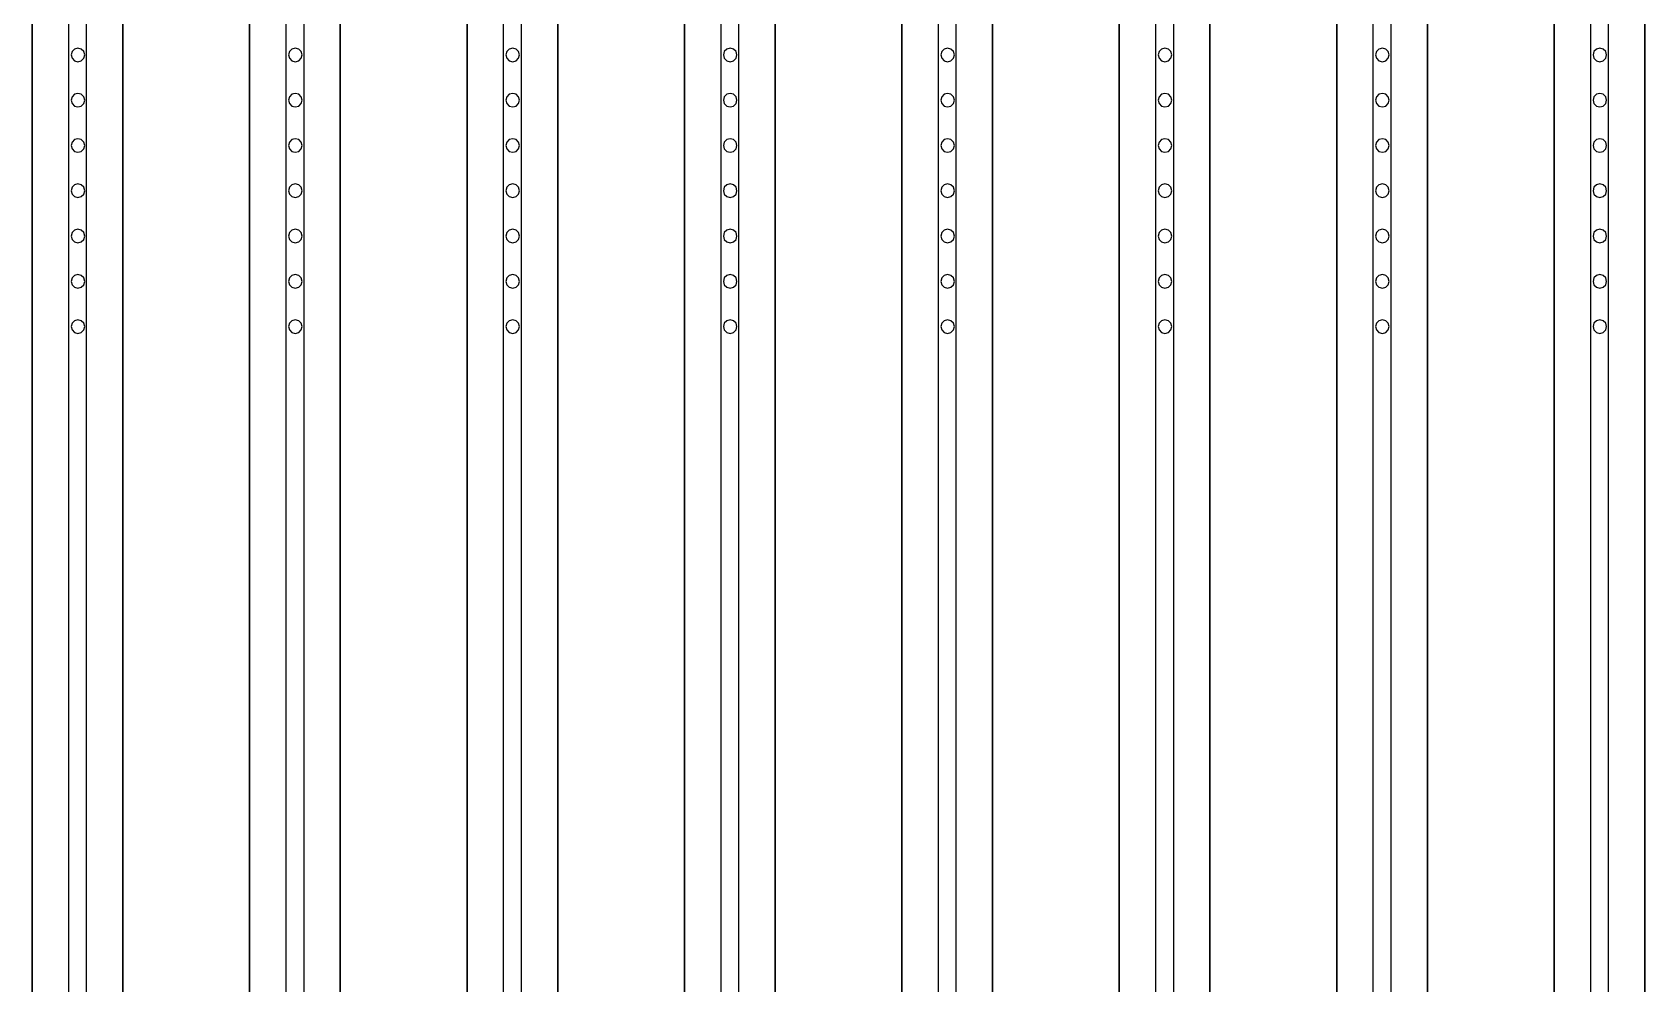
# Model space of a CAD drawing. Header units: metres. Extents: x -1550 to 1550, y -904 to 26100.
# Drawn here: x 396 to 574, y 6033.9 to 6139 of the extents above; entities that cross this region are included whole.
import ezdxf

# ---------------------------------------------------------------- set-up
doc = ezdxf.new("R2010")
doc.units = ezdxf.units.M
for name, color, linetype in [('Metal', 4, 'CONTINUOUS'), ('pattern_ionp', 7, 'CONTINUOUS'), ('Polyimide', 3, 'CONTINUOUS'), ('Polyimide_Negative', 5, 'CONTINUOUS')]:
    doc.layers.add(name, color=color, linetype=linetype)

msp = doc.modelspace()

# ---------------------------------------------------------------- linework, layer by layer
at = {"layer": 'Metal'}
for points in [[(402, 3975.01), (402, 11993.5), (400, 11993.5), (400, 11993.5), (400, 3975.01)], [(426, 4035.01), (426, 11993.5), (424, 11993.5), (424, 11993.5), (424, 4035.01)], [(450, 4095.01), (450, 11993.5), (448, 11993.5), (448, 11993.5), (448, 4095.01)], [(474, 4155.01), (474, 11993.5), (472, 11993.5), (472, 11993.5), (472, 4155.01)], [(498, 4215.01), (498, 11993.5), (496, 11993.5), (496, 11993.5), (496, 4215.01)], [(522, 4275.01), (522, 11993.5), (520, 11993.5), (520, 11993.5), (520, 4275.01)], [(546, 4335.01), (546, 11993.5), (544, 11993.5), (544, 11993.5), (544, 4335.01)], [(570, 4395.01), (570, 11993.5), (568, 11993.5), (568, 11993.5), (568, 4395.01)]]:
    msp.add_lwpolyline(points, dxfattribs=at)
at = {"layer": 'pattern_ionp'}
for points in [[(401.79, 6136.45), (401.69, 6136.83), (401.41, 6137.1), (401.04, 6137.2), (400.66, 6137.1), (400.39, 6136.83), (400.29, 6136.45), (400.39, 6136.08), (400.66, 6135.8), (401.04, 6135.7), (401.41, 6135.8), (401.69, 6136.08), (401.79, 6136.45)], [(425.79, 6136.45), (425.69, 6136.83), (425.41, 6137.1), (425.04, 6137.2), (424.66, 6137.1), (424.39, 6136.83), (424.29, 6136.45), (424.39, 6136.08), (424.66, 6135.8), (425.04, 6135.7), (425.41, 6135.8), (425.69, 6136.08), (425.79, 6136.45)], [(449.79, 6136.45), (449.69, 6136.83), (449.41, 6137.1), (449.04, 6137.2), (448.66, 6137.1), (448.39, 6136.83), (448.29, 6136.45), (448.39, 6136.08), (448.66, 6135.8), (449.04, 6135.7), (449.41, 6135.8), (449.69, 6136.08), (449.79, 6136.45)], [(473.79, 6136.45), (473.69, 6136.83), (473.41, 6137.1), (473.04, 6137.2), (472.66, 6137.1), (472.39, 6136.83), (472.29, 6136.45), (472.39, 6136.08), (472.66, 6135.8), (473.04, 6135.7), (473.41, 6135.8), (473.69, 6136.08), (473.79, 6136.45)], [(497.79, 6136.45), (497.69, 6136.83), (497.41, 6137.1), (497.04, 6137.2), (496.66, 6137.1), (496.39, 6136.83), (496.29, 6136.45), (496.39, 6136.08), (496.66, 6135.8), (497.04, 6135.7), (497.41, 6135.8), (497.69, 6136.08), (497.79, 6136.45)], [(521.79, 6136.45), (521.69, 6136.83), (521.41, 6137.1), (521.04, 6137.2), (520.66, 6137.1), (520.39, 6136.83), (520.29, 6136.45), (520.39, 6136.08), (520.66, 6135.8), (521.04, 6135.7), (521.41, 6135.8), (521.69, 6136.08), (521.79, 6136.45)], [(545.79, 6136.45), (545.69, 6136.83), (545.41, 6137.1), (545.04, 6137.2), (544.66, 6137.1), (544.39, 6136.83), (544.29, 6136.45), (544.39, 6136.08), (544.66, 6135.8), (545.04, 6135.7), (545.41, 6135.8), (545.69, 6136.08), (545.79, 6136.45)], [(569.79, 6136.45), (569.69, 6136.83), (569.41, 6137.1), (569.04, 6137.2), (568.66, 6137.1), (568.39, 6136.83), (568.29, 6136.45), (568.39, 6136.08), (568.66, 6135.8), (569.04, 6135.7), (569.41, 6135.8), (569.69, 6136.08), (569.79, 6136.45)], [(401.79, 6131.45), (401.69, 6131.83), (401.41, 6132.1), (401.04, 6132.2), (400.66, 6132.1), (400.39, 6131.83), (400.29, 6131.45), (400.39, 6131.08), (400.66, 6130.8), (401.04, 6130.7), (401.41, 6130.8), (401.69, 6131.08), (401.79, 6131.45)], [(425.79, 6131.45), (425.69, 6131.83), (425.41, 6132.1), (425.04, 6132.2), (424.66, 6132.1), (424.39, 6131.83), (424.29, 6131.45), (424.39, 6131.08), (424.66, 6130.8), (425.04, 6130.7), (425.41, 6130.8), (425.69, 6131.08), (425.79, 6131.45)], [(449.79, 6131.45), (449.69, 6131.83), (449.41, 6132.1), (449.04, 6132.2), (448.66, 6132.1), (448.39, 6131.83), (448.29, 6131.45), (448.39, 6131.08), (448.66, 6130.8), (449.04, 6130.7), (449.41, 6130.8), (449.69, 6131.08), (449.79, 6131.45)], [(473.79, 6131.45), (473.69, 6131.83), (473.41, 6132.1), (473.04, 6132.2), (472.66, 6132.1), (472.39, 6131.83), (472.29, 6131.45), (472.39, 6131.08), (472.66, 6130.8), (473.04, 6130.7), (473.41, 6130.8), (473.69, 6131.08), (473.79, 6131.45)], [(497.79, 6131.45), (497.69, 6131.83), (497.41, 6132.1), (497.04, 6132.2), (496.66, 6132.1), (496.39, 6131.83), (496.29, 6131.45), (496.39, 6131.08), (496.66, 6130.8), (497.04, 6130.7), (497.41, 6130.8), (497.69, 6131.08), (497.79, 6131.45)], [(521.79, 6131.45), (521.69, 6131.83), (521.41, 6132.1), (521.04, 6132.2), (520.66, 6132.1), (520.39, 6131.83), (520.29, 6131.45), (520.39, 6131.08), (520.66, 6130.8), (521.04, 6130.7), (521.41, 6130.8), (521.69, 6131.08), (521.79, 6131.45)], [(545.79, 6131.45), (545.69, 6131.83), (545.41, 6132.1), (545.04, 6132.2), (544.66, 6132.1), (544.39, 6131.83), (544.29, 6131.45), (544.39, 6131.08), (544.66, 6130.8), (545.04, 6130.7), (545.41, 6130.8), (545.69, 6131.08), (545.79, 6131.45)], [(569.79, 6131.45), (569.69, 6131.83), (569.41, 6132.1), (569.04, 6132.2), (568.66, 6132.1), (568.39, 6131.83), (568.29, 6131.45), (568.39, 6131.08), (568.66, 6130.8), (569.04, 6130.7), (569.41, 6130.8), (569.69, 6131.08), (569.79, 6131.45)], [(401.79, 6126.45), (401.69, 6126.83), (401.41, 6127.1), (401.04, 6127.2), (400.66, 6127.1), (400.39, 6126.83), (400.29, 6126.45), (400.39, 6126.08), (400.66, 6125.8), (401.04, 6125.7), (401.41, 6125.8), (401.69, 6126.08), (401.79, 6126.45)], [(425.79, 6126.45), (425.69, 6126.83), (425.41, 6127.1), (425.04, 6127.2), (424.66, 6127.1), (424.39, 6126.83), (424.29, 6126.45), (424.39, 6126.08), (424.66, 6125.8), (425.04, 6125.7), (425.41, 6125.8), (425.69, 6126.08), (425.79, 6126.45)], [(449.79, 6126.45), (449.69, 6126.83), (449.41, 6127.1), (449.04, 6127.2), (448.66, 6127.1), (448.39, 6126.83), (448.29, 6126.45), (448.39, 6126.08), (448.66, 6125.8), (449.04, 6125.7), (449.41, 6125.8), (449.69, 6126.08), (449.79, 6126.45)], [(473.79, 6126.45), (473.69, 6126.83), (473.41, 6127.1), (473.04, 6127.2), (472.66, 6127.1), (472.39, 6126.83), (472.29, 6126.45), (472.39, 6126.08), (472.66, 6125.8), (473.04, 6125.7), (473.41, 6125.8), (473.69, 6126.08), (473.79, 6126.45)], [(497.79, 6126.45), (497.69, 6126.83), (497.41, 6127.1), (497.04, 6127.2), (496.66, 6127.1), (496.39, 6126.83), (496.29, 6126.45), (496.39, 6126.08), (496.66, 6125.8), (497.04, 6125.7), (497.41, 6125.8), (497.69, 6126.08), (497.79, 6126.45)], [(521.79, 6126.45), (521.69, 6126.83), (521.41, 6127.1), (521.04, 6127.2), (520.66, 6127.1), (520.39, 6126.83), (520.29, 6126.45), (520.39, 6126.08), (520.66, 6125.8), (521.04, 6125.7), (521.41, 6125.8), (521.69, 6126.08), (521.79, 6126.45)], [(545.79, 6126.45), (545.69, 6126.83), (545.41, 6127.1), (545.04, 6127.2), (544.66, 6127.1), (544.39, 6126.83), (544.29, 6126.45), (544.39, 6126.08), (544.66, 6125.8), (545.04, 6125.7), (545.41, 6125.8), (545.69, 6126.08), (545.79, 6126.45)], [(569.79, 6126.45), (569.69, 6126.83), (569.41, 6127.1), (569.04, 6127.2), (568.66, 6127.1), (568.39, 6126.83), (568.29, 6126.45), (568.39, 6126.08), (568.66, 6125.8), (569.04, 6125.7), (569.41, 6125.8), (569.69, 6126.08), (569.79, 6126.45)], [(401.79, 6121.45), (401.69, 6121.83), (401.41, 6122.1), (401.04, 6122.2), (400.66, 6122.1), (400.39, 6121.83), (400.29, 6121.45), (400.39, 6121.08), (400.66, 6120.8), (401.04, 6120.7), (401.41, 6120.8), (401.69, 6121.08), (401.79, 6121.45)], [(425.79, 6121.45), (425.69, 6121.83), (425.41, 6122.1), (425.04, 6122.2), (424.66, 6122.1), (424.39, 6121.83), (424.29, 6121.45), (424.39, 6121.08), (424.66, 6120.8), (425.04, 6120.7), (425.41, 6120.8), (425.69, 6121.08), (425.79, 6121.45)], [(449.79, 6121.45), (449.69, 6121.83), (449.41, 6122.1), (449.04, 6122.2), (448.66, 6122.1), (448.39, 6121.83), (448.29, 6121.45), (448.39, 6121.08), (448.66, 6120.8), (449.04, 6120.7), (449.41, 6120.8), (449.69, 6121.08), (449.79, 6121.45)], [(473.79, 6121.45), (473.69, 6121.83), (473.41, 6122.1), (473.04, 6122.2), (472.66, 6122.1), (472.39, 6121.83), (472.29, 6121.45), (472.39, 6121.08), (472.66, 6120.8), (473.04, 6120.7), (473.41, 6120.8), (473.69, 6121.08), (473.79, 6121.45)], [(497.79, 6121.45), (497.69, 6121.83), (497.41, 6122.1), (497.04, 6122.2), (496.66, 6122.1), (496.39, 6121.83), (496.29, 6121.45), (496.39, 6121.08), (496.66, 6120.8), (497.04, 6120.7), (497.41, 6120.8), (497.69, 6121.08), (497.79, 6121.45)], [(521.79, 6121.45), (521.69, 6121.83), (521.41, 6122.1), (521.04, 6122.2), (520.66, 6122.1), (520.39, 6121.83), (520.29, 6121.45), (520.39, 6121.08), (520.66, 6120.8), (521.04, 6120.7), (521.41, 6120.8), (521.69, 6121.08), (521.79, 6121.45)], [(545.79, 6121.45), (545.69, 6121.83), (545.41, 6122.1), (545.04, 6122.2), (544.66, 6122.1), (544.39, 6121.83), (544.29, 6121.45), (544.39, 6121.08), (544.66, 6120.8), (545.04, 6120.7), (545.41, 6120.8), (545.69, 6121.08), (545.79, 6121.45)], [(569.79, 6121.45), (569.69, 6121.83), (569.41, 6122.1), (569.04, 6122.2), (568.66, 6122.1), (568.39, 6121.83), (568.29, 6121.45), (568.39, 6121.08), (568.66, 6120.8), (569.04, 6120.7), (569.41, 6120.8), (569.69, 6121.08), (569.79, 6121.45)], [(401.79, 6116.45), (401.69, 6116.83), (401.41, 6117.1), (401.04, 6117.2), (400.66, 6117.1), (400.39, 6116.83), (400.29, 6116.45), (400.39, 6116.08), (400.66, 6115.8), (401.04, 6115.7), (401.41, 6115.8), (401.69, 6116.08), (401.79, 6116.45)], [(425.79, 6116.45), (425.69, 6116.83), (425.41, 6117.1), (425.04, 6117.2), (424.66, 6117.1), (424.39, 6116.83), (424.29, 6116.45), (424.39, 6116.08), (424.66, 6115.8), (425.04, 6115.7), (425.41, 6115.8), (425.69, 6116.08), (425.79, 6116.45)], [(449.79, 6116.45), (449.69, 6116.83), (449.41, 6117.1), (449.04, 6117.2), (448.66, 6117.1), (448.39, 6116.83), (448.29, 6116.45), (448.39, 6116.08), (448.66, 6115.8), (449.04, 6115.7), (449.41, 6115.8), (449.69, 6116.08), (449.79, 6116.45)], [(473.79, 6116.45), (473.69, 6116.83), (473.41, 6117.1), (473.04, 6117.2), (472.66, 6117.1), (472.39, 6116.83), (472.29, 6116.45), (472.39, 6116.08), (472.66, 6115.8), (473.04, 6115.7), (473.41, 6115.8), (473.69, 6116.08), (473.79, 6116.45)], [(497.79, 6116.45), (497.69, 6116.83), (497.41, 6117.1), (497.04, 6117.2), (496.66, 6117.1), (496.39, 6116.83), (496.29, 6116.45), (496.39, 6116.08), (496.66, 6115.8), (497.04, 6115.7), (497.41, 6115.8), (497.69, 6116.08), (497.79, 6116.45)], [(521.79, 6116.45), (521.69, 6116.83), (521.41, 6117.1), (521.04, 6117.2), (520.66, 6117.1), (520.39, 6116.83), (520.29, 6116.45), (520.39, 6116.08), (520.66, 6115.8), (521.04, 6115.7), (521.41, 6115.8), (521.69, 6116.08), (521.79, 6116.45)], [(545.79, 6116.45), (545.69, 6116.83), (545.41, 6117.1), (545.04, 6117.2), (544.66, 6117.1), (544.39, 6116.83), (544.29, 6116.45), (544.39, 6116.08), (544.66, 6115.8), (545.04, 6115.7), (545.41, 6115.8), (545.69, 6116.08), (545.79, 6116.45)], [(569.79, 6116.45), (569.69, 6116.83), (569.41, 6117.1), (569.04, 6117.2), (568.66, 6117.1), (568.39, 6116.83), (568.29, 6116.45), (568.39, 6116.08), (568.66, 6115.8), (569.04, 6115.7), (569.41, 6115.8), (569.69, 6116.08), (569.79, 6116.45)], [(401.79, 6111.45), (401.69, 6111.83), (401.41, 6112.1), (401.04, 6112.2), (400.66, 6112.1), (400.39, 6111.83), (400.29, 6111.45), (400.39, 6111.08), (400.66, 6110.8), (401.04, 6110.7), (401.41, 6110.8), (401.69, 6111.08), (401.79, 6111.45)], [(425.79, 6111.45), (425.69, 6111.83), (425.41, 6112.1), (425.04, 6112.2), (424.66, 6112.1), (424.39, 6111.83), (424.29, 6111.45), (424.39, 6111.08), (424.66, 6110.8), (425.04, 6110.7), (425.41, 6110.8), (425.69, 6111.08), (425.79, 6111.45)], [(449.79, 6111.45), (449.69, 6111.83), (449.41, 6112.1), (449.04, 6112.2), (448.66, 6112.1), (448.39, 6111.83), (448.29, 6111.45), (448.39, 6111.08), (448.66, 6110.8), (449.04, 6110.7), (449.41, 6110.8), (449.69, 6111.08), (449.79, 6111.45)], [(473.79, 6111.45), (473.69, 6111.83), (473.41, 6112.1), (473.04, 6112.2), (472.66, 6112.1), (472.39, 6111.83), (472.29, 6111.45), (472.39, 6111.08), (472.66, 6110.8), (473.04, 6110.7), (473.41, 6110.8), (473.69, 6111.08), (473.79, 6111.45)], [(497.79, 6111.45), (497.69, 6111.83), (497.41, 6112.1), (497.04, 6112.2), (496.66, 6112.1), (496.39, 6111.83), (496.29, 6111.45), (496.39, 6111.08), (496.66, 6110.8), (497.04, 6110.7), (497.41, 6110.8), (497.69, 6111.08), (497.79, 6111.45)], [(521.79, 6111.45), (521.69, 6111.83), (521.41, 6112.1), (521.04, 6112.2), (520.66, 6112.1), (520.39, 6111.83), (520.29, 6111.45), (520.39, 6111.08), (520.66, 6110.8), (521.04, 6110.7), (521.41, 6110.8), (521.69, 6111.08), (521.79, 6111.45)], [(545.79, 6111.45), (545.69, 6111.83), (545.41, 6112.1), (545.04, 6112.2), (544.66, 6112.1), (544.39, 6111.83), (544.29, 6111.45), (544.39, 6111.08), (544.66, 6110.8), (545.04, 6110.7), (545.41, 6110.8), (545.69, 6111.08), (545.79, 6111.45)], [(569.79, 6111.45), (569.69, 6111.83), (569.41, 6112.1), (569.04, 6112.2), (568.66, 6112.1), (568.39, 6111.83), (568.29, 6111.45), (568.39, 6111.08), (568.66, 6110.8), (569.04, 6110.7), (569.41, 6110.8), (569.69, 6111.08), (569.79, 6111.45)], [(401.79, 6106.45), (401.69, 6106.83), (401.41, 6107.1), (401.04, 6107.2), (400.66, 6107.1), (400.39, 6106.83), (400.29, 6106.45), (400.39, 6106.08), (400.66, 6105.8), (401.04, 6105.7), (401.41, 6105.8), (401.69, 6106.08), (401.79, 6106.45)], [(425.79, 6106.45), (425.69, 6106.83), (425.41, 6107.1), (425.04, 6107.2), (424.66, 6107.1), (424.39, 6106.83), (424.29, 6106.45), (424.39, 6106.08), (424.66, 6105.8), (425.04, 6105.7), (425.41, 6105.8), (425.69, 6106.08), (425.79, 6106.45)], [(449.79, 6106.45), (449.69, 6106.83), (449.41, 6107.1), (449.04, 6107.2), (448.66, 6107.1), (448.39, 6106.83), (448.29, 6106.45), (448.39, 6106.08), (448.66, 6105.8), (449.04, 6105.7), (449.41, 6105.8), (449.69, 6106.08), (449.79, 6106.45)], [(473.79, 6106.45), (473.69, 6106.83), (473.41, 6107.1), (473.04, 6107.2), (472.66, 6107.1), (472.39, 6106.83), (472.29, 6106.45), (472.39, 6106.08), (472.66, 6105.8), (473.04, 6105.7), (473.41, 6105.8), (473.69, 6106.08), (473.79, 6106.45)], [(497.79, 6106.45), (497.69, 6106.83), (497.41, 6107.1), (497.04, 6107.2), (496.66, 6107.1), (496.39, 6106.83), (496.29, 6106.45), (496.39, 6106.08), (496.66, 6105.8), (497.04, 6105.7), (497.41, 6105.8), (497.69, 6106.08), (497.79, 6106.45)], [(521.79, 6106.45), (521.69, 6106.83), (521.41, 6107.1), (521.04, 6107.2), (520.66, 6107.1), (520.39, 6106.83), (520.29, 6106.45), (520.39, 6106.08), (520.66, 6105.8), (521.04, 6105.7), (521.41, 6105.8), (521.69, 6106.08), (521.79, 6106.45)], [(545.79, 6106.45), (545.69, 6106.83), (545.41, 6107.1), (545.04, 6107.2), (544.66, 6107.1), (544.39, 6106.83), (544.29, 6106.45), (544.39, 6106.08), (544.66, 6105.8), (545.04, 6105.7), (545.41, 6105.8), (545.69, 6106.08), (545.79, 6106.45)], [(569.79, 6106.45), (569.69, 6106.83), (569.41, 6107.1), (569.04, 6107.2), (568.66, 6107.1), (568.39, 6106.83), (568.29, 6106.45), (568.39, 6106.08), (568.66, 6105.8), (569.04, 6105.7), (569.41, 6105.8), (569.69, 6106.08), (569.79, 6106.45)]]:
    msp.add_lwpolyline(points, close=True, dxfattribs=at)
at = {"layer": 'Polyimide'}
for points in [[(396, 3979.01), (396, 11978.5)], [(406, 11978.5), (406, 3979.01)], [(420, 4039.01), (420, 11978.5)], [(430, 11978.5), (430, 4039.01)], [(444, 4099.01), (444, 11978.5)], [(454, 11978.5), (454, 4099.01)], [(468, 4159.01), (468, 11978.5)], [(478, 11978.5), (478, 4159.01)], [(492, 4219.01), (492, 11978.5)], [(502, 11978.5), (502, 4219.01)], [(516, 4279.01), (516, 11978.5)], [(526, 11978.5), (526, 4279.01)], [(540, 4339.01), (540, 11978.5)], [(550, 11978.5), (550, 4339.01)], [(564, 4399.01), (564, 11978.5)], [(574, 11978.5), (574, 4399.01)]]:
    msp.add_lwpolyline(points, dxfattribs=at)
at = {"layer": 'Polyimide_Negative'}
for points in [[(396, 11978.5), (396, 3979.01)], [(406, 3979.01), (406, 11978.5)], [(420, 11978.5), (420, 4039.01)], [(430, 4039.01), (430, 11978.5)], [(444, 11978.5), (444, 4099.01)], [(454, 4099.01), (454, 11978.5)], [(468, 11978.5), (468, 4159.01)], [(478, 4159.01), (478, 11978.5)], [(492, 11978.5), (492, 4219.01)], [(502, 4219.01), (502, 11978.5)], [(516, 11978.5), (516, 4279.01)], [(526, 4279.01), (526, 11978.5)], [(540, 11978.5), (540, 4339.01)], [(550, 4339.01), (550, 11978.5)], [(564, 11978.5), (564, 4399.01)], [(574, 4399.01), (574, 11978.5)]]:
    msp.add_lwpolyline(points, dxfattribs=at)

doc.saveas('drawing.dxf')
